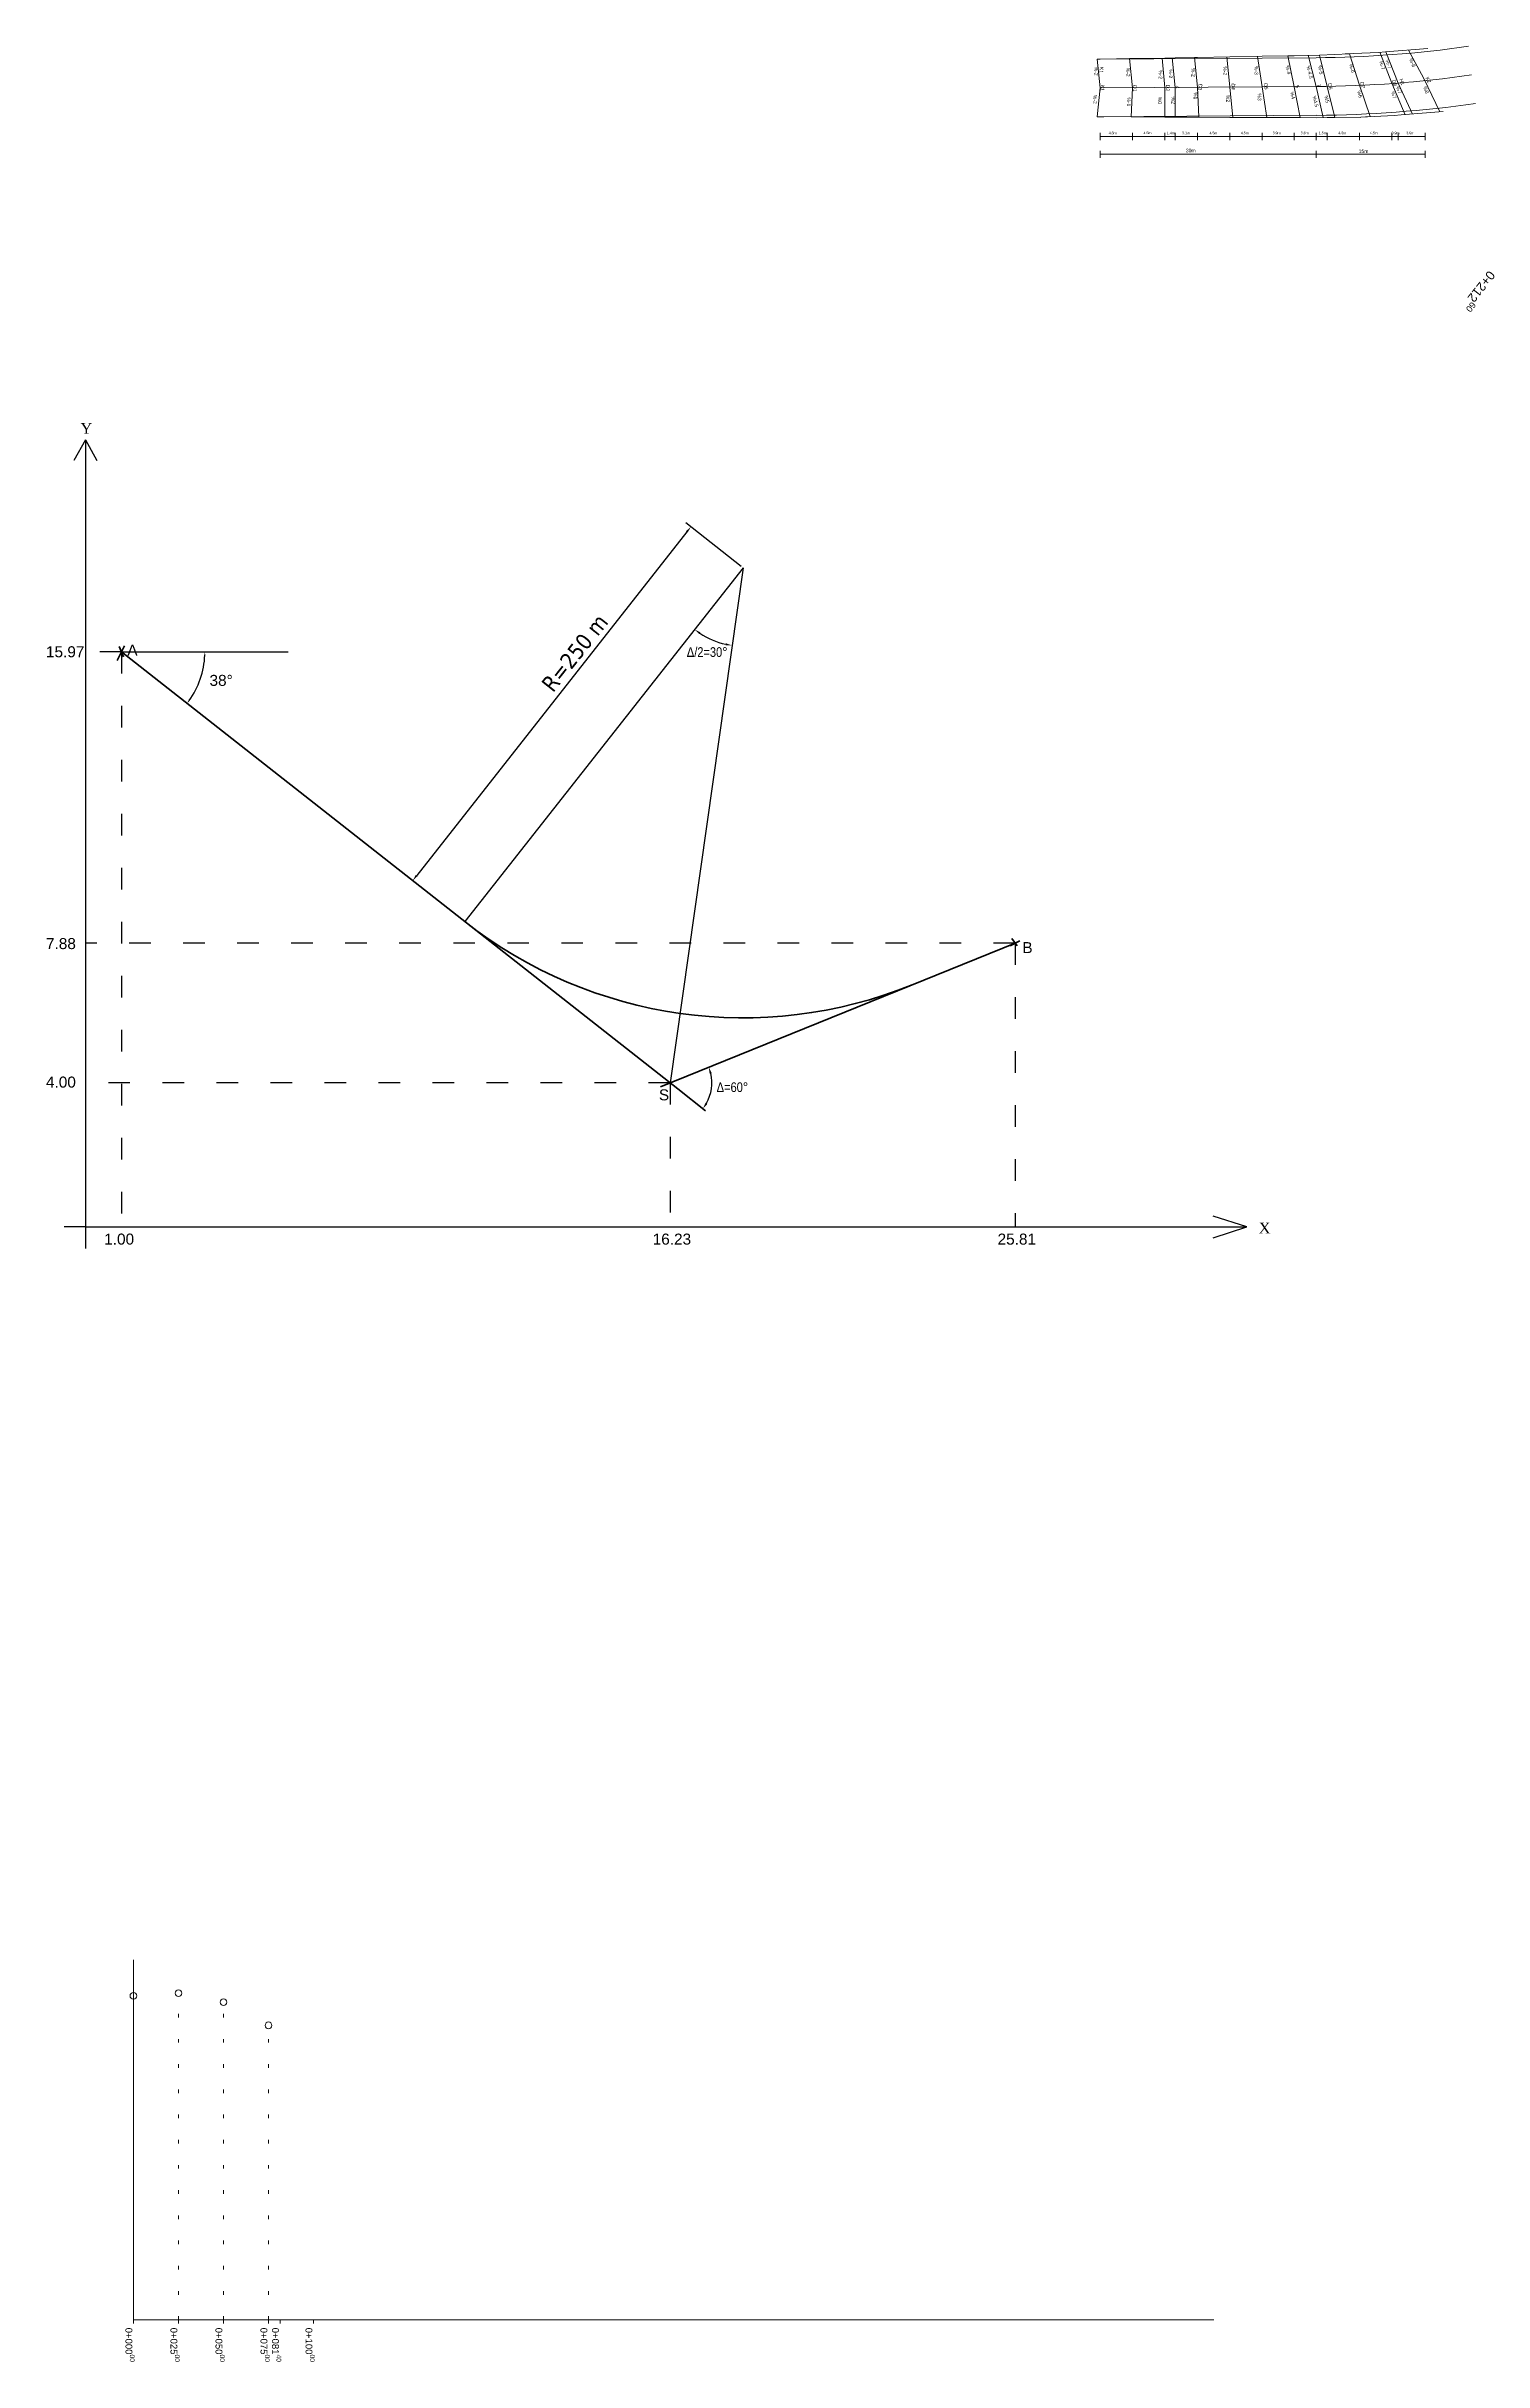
# Model space of a CAD drawing. Header units: millimetres. Extents: x 19067981 to 38137102, y 2652003 to 2652615.
# Drawn here: x 19068162.8 to 19068202.7, y 2652337.7 to 2652402 of the extents above; entities that cross this region are included whole.
import ezdxf

# ---------------------------------------------------------------- set-up
doc = ezdxf.new("R2010")
doc.units = ezdxf.units.MM
for name, pattern in [('ACAD_ISO03W100', [30, 12, -18]), ('ACAD_ISO07W100', [3, 0, -3]), ('DASHEDX2', [38.1, 25.4, -12.7])]:
    doc.linetypes.add(name, pattern=pattern)
for name, color, linetype in [('dever', 130, 'Continuous'), ('en kesitler', 7, 'Continuous'), ('kurp', 94, 'Continuous')]:
    doc.layers.add(name, color=color, linetype=linetype)
for name, color, linetype, lineweight in [('Layer1', 7, 'Continuous', 50), ('Y.K ölçüler', 112, 'Continuous', 9), ('YOL', 1, 'Continuous', 30)]:
    doc.layers.add(name, color=color, linetype=linetype, lineweight=lineweight)
doc.styles.get("Standard").update_dxf_attribs({"font": 'arial.ttf'})
doc.styles.add('style1', font='tahoma.ttf', dxfattribs={"height": 0.2})

msp = doc.modelspace()

# ---------------------------------------------------------------- linework, layer by layer
for p, q in [((19068163.884, 2652391.106), (19068163.557, 2652390.535)), ((19068163.884, 2652391.106), (19068163.884, 2652369.248)), ((19068163.884, 2652391.106), (19068164.196, 2652390.535)), ((19068180.578, 2652388.551), (19068173.076, 2652379.006)), ((19068182.089, 2652387.592), (19068180.548, 2652388.804)), ((19068164.88, 2652385.219), (19068169.51, 2652385.219)), ((19068163.884, 2652369.248), (19068196.13, 2652369.248)), ((19068196.13, 2652369.248), (19068195.19, 2652369.548)), ((19068195.19, 2652368.948), (19068196.13, 2652369.248))]:
    msp.add_line(p, q)
at = {"color": 1}
for q in [(19068174.414, 2652377.726), (19068180.116, 2652373.245)]:
    msp.add_line((19068182.139, 2652387.554), q, dxfattribs=at)
at = {"linetype": 'ACAD_ISO03W100', "ltscale": 0.05}
for p, q in [((19068164.88, 2652385.219), (19068163.884, 2652385.219)), ((19068164.88, 2652385.219), (19068164.88, 2652369.248)), ((19068189.694, 2652377.129), (19068163.884, 2652377.129)), ((19068189.694, 2652377.129), (19068189.694, 2652369.248)), ((19068180.116, 2652373.245), (19068163.884, 2652373.245)), ((19068180.116, 2652373.245), (19068180.116, 2652369.248))]:
    msp.add_line(p, q, dxfattribs=at)
at = {"color": 2, "lineweight": 35}
msp.add_line((19068181.096, 2652372.475), (19068180.326, 2652373.08), dxfattribs=at)
at = {"linetype": 'ACAD_ISO03W100'}
for p, q in [((19068163.484, 2652369.248), (19068163.284, 2652369.248)), ((19068163.884, 2652369.248), (19068163.484, 2652369.248)), ((19068163.884, 2652369.248), (19068163.884, 2652368.848)), ((19068163.884, 2652368.848), (19068163.884, 2652368.648))]:
    msp.add_line(p, q, dxfattribs=at)
at = {"color": 2, "lineweight": 35}
for points in [[(19068164.88, 2652385.219), (19068180.326, 2652373.08)], [(19068189.694, 2652377.129), (19068179.842, 2652373.133)]]:
    msp.add_lwpolyline(points, dxfattribs=at)
for centre, radius, start, end in [((19068182.139, 2652387.554), 2.18, 236.56677, 257.22353), ((19068164.887, 2652385.219), 2.308, 324.0703, 357.76567), ((19068180.116, 2652373.245), 1.155, 330.7761, 13.13552)]:
    msp.add_arc(centre, radius, start, end)
for points in [[(19068180.555, 2652388.57), (19068180.602, 2652388.533), (19068180.689, 2652388.693)], [(19068180.92, 2652385.71), (19068180.955, 2652385.759), (19068180.792, 2652385.84)], [(19068167.178, 2652385.129), (19068167.208, 2652385.129), (19068167.195, 2652385.219)], [(19068181.662, 2652385.457), (19068181.651, 2652385.398), (19068181.834, 2652385.395)], [(19068173.053, 2652379.025), (19068173.1, 2652378.988), (19068172.965, 2652378.865)], [(19068181.212, 2652373.498), (19068181.269, 2652373.516), (19068181.186, 2652373.679)], [(19068181.149, 2652372.664), (19068181.099, 2652372.698), (19068181.024, 2652372.531)]]:
    msp.add_solid(points)
at = {"linetype": 'ACAD_ISO03W100', "ltscale": 0.05}
msp.add_solid([(19068166.768, 2652383.856), (19068166.744, 2652383.874), (19068166.702, 2652383.793)], dxfattribs=at)
at = {"layer": 'dever', "color": 1, "lineweight": 0, "ltscale": 0.2}
for q in [(19068165.212, 2652348.891), (19068195.212, 2652338.891)]:
    msp.add_line((19068165.212, 2652338.891), q, dxfattribs=at)
at = {"layer": 'dever', "color": 2, "linetype": 'ACAD_ISO07W100', "lineweight": 0, "ltscale": 0.2}
for p, q in [((19068166.462, 2652338.891), (19068166.462, 2652347.964)), ((19068167.712, 2652338.891), (19068167.712, 2652347.716)), ((19068168.962, 2652338.891), (19068168.962, 2652347.071))]:
    msp.add_line(p, q, dxfattribs=at)
at = {"layer": 'dever', "color": 2, "lineweight": 0, "ltscale": 0.2}
for p, q in [((19068165.212, 2652338.891), (19068165.212, 2652338.791)), ((19068166.462, 2652338.891), (19068166.462, 2652338.791)), ((19068167.712, 2652338.891), (19068167.712, 2652338.791)), ((19068168.962, 2652338.891), (19068168.962, 2652338.791)), ((19068169.282, 2652338.891), (19068169.282, 2652338.791)), ((19068170.212, 2652338.891), (19068170.212, 2652338.791))]:
    msp.add_line(p, q, dxfattribs=at)
for centre in [(19068165.212, 2652347.891), (19068166.462, 2652347.964), (19068167.712, 2652347.716), (19068168.962, 2652347.071)]:
    msp.add_circle(centre, 0.094, dxfattribs=at)
at = {"layer": 'en kesitler', "color": 1, "lineweight": 0}
for p, q in [((19068199.979, 2652401.882), (19068201.148, 2652401.976)), ((19068192.054, 2652401.68), (19068191.974, 2652401.68)), ((19068192.054, 2652401.68), (19068192.954, 2652401.696)), ((19068192.954, 2652401.696), (19068193.854, 2652401.712)), ((19068193.854, 2652401.712), (19068194.137, 2652401.718)), ((19068194.137, 2652401.718), (19068194.754, 2652401.728)), ((19068194.754, 2652401.728), (19068195.654, 2652401.744)), ((19068195.654, 2652401.744), (19068196.554, 2652401.76)), ((19068196.554, 2652401.76), (19068197.437, 2652401.774)), ((19068197.266, 2652401.771), (19068197.832, 2652401.784)), ((19068197.832, 2652401.784), (19068198.146, 2652401.787)), ((19068198.146, 2652401.787), (19068198.977, 2652401.831)), ((19068198.857, 2652401.825), (19068199.785, 2652401.869)), ((19068198.977, 2652401.831), (19068199.254, 2652400.956)), ((19068199.785, 2652401.869), (19068199.979, 2652401.882)), ((19068199.819, 2652401.875), (19068200.152, 2652401.009)), ((19068199.985, 2652401.884), (19068200.332, 2652401.016)), ((19068199.553, 2652400.085), (19068199.254, 2652400.956)), ((19068200.527, 2652400.138), (19068200.152, 2652401.009)), ((19068200.722, 2652400.155), (19068200.332, 2652401.016)), ((19068201.488, 2652400.216), (19068201.044, 2652401.142)), ((19068192.059, 2652400.08), (19068191.974, 2652400.08)), ((19068192.954, 2652400.076), (19068193.854, 2652400.072)), ((19068194.137, 2652400.07), (19068194.754, 2652400.068)), ((19068194.754, 2652400.068), (19068195.654, 2652400.064)), ((19068195.654, 2652400.064), (19068196.554, 2652400.06)), ((19068196.554, 2652400.06), (19068197.437, 2652400.058)), ((19068197.437, 2652400.058), (19068198.054, 2652400.054)), ((19068198.054, 2652400.054), (19068198.354, 2652400.057)), ((19068198.354, 2652400.057), (19068199.289, 2652400.073)), ((19068198.354, 2652400.057), (19068198.571, 2652400.06)), ((19068199.289, 2652400.073), (19068200.217, 2652400.116)), ((19068199.289, 2652400.073), (19068199.553, 2652400.085)), ((19068200.217, 2652400.116), (19068200.411, 2652400.13)), ((19068200.411, 2652400.13), (19068201.581, 2652400.223))]:
    msp.add_line(p, q, dxfattribs=at)
at = {"layer": 'en kesitler', "lineweight": 0}
for p, q in [((19068200.617, 2652401.933), (19068201.044, 2652401.142)), ((19068192.054, 2652401.68), (19068191.974, 2652401.68)), ((19068191.974, 2652401.68), (19068192.054, 2652400.88)), ((19068192.954, 2652401.696), (19068192.873, 2652401.696)), ((19068192.873, 2652401.695), (19068192.954, 2652400.886)), ((19068193.772, 2652401.71), (19068193.854, 2652400.892)), ((19068194.055, 2652401.716), (19068194.137, 2652400.894)), ((19068194.754, 2652401.728), (19068194.671, 2652401.727)), ((19068194.671, 2652401.727), (19068194.754, 2652400.898)), ((19068191.974, 2652400.08), (19068192.054, 2652400.88)), ((19068192.954, 2652400.886), (19068192.913, 2652400.076)), ((19068194.795, 2652400.068), (19068194.754, 2652400.898)), ((19068192.954, 2652400.076), (19068192.913, 2652400.076)), ((19068194.754, 2652400.068), (19068194.795, 2652400.068)), ((19068199.294, 2652400.049), (19068199.294, 2652400.047))]:
    msp.add_line(p, q, dxfattribs=at)
at = {"layer": 'en kesitler', "color": 0, "lineweight": 0}
for p, q in [((19068195.57, 2652401.742), (19068195.654, 2652400.904)), ((19068196.426, 2652401.758), (19068196.554, 2652400.91)), ((19068197.266, 2652401.771), (19068197.437, 2652400.916)), ((19068197.83, 2652401.79), (19068198.054, 2652400.92)), ((19068198.144, 2652401.792), (19068198.354, 2652400.923)), ((19068195.738, 2652400.063), (19068195.654, 2652400.906)), ((19068196.681, 2652400.059), (19068196.554, 2652400.91)), ((19068197.609, 2652400.057), (19068197.437, 2652400.916)), ((19068198.249, 2652400.056), (19068198.054, 2652400.92)), ((19068198.571, 2652400.06), (19068198.354, 2652400.923)), ((19068193.854, 2652400.072), (19068194.137, 2652400.07)), ((19068195.654, 2652400.064), (19068195.738, 2652400.063)), ((19068196.554, 2652400.06), (19068196.681, 2652400.059)), ((19068197.437, 2652400.058), (19068197.609, 2652400.057))]:
    msp.add_line(p, q, dxfattribs=at)
at = {"layer": 'en kesitler', "color": 6, "lineweight": 0}
for p, q in [((19068198.054, 2652401.72), (19068198.054, 2652401.72)), ((19068198.054, 2652401.72), (19068198.054, 2652401.72)), ((19068193.854, 2652400.892), (19068193.854, 2652400.072)), ((19068194.137, 2652400.894), (19068194.137, 2652400.07)), ((19068192.954, 2652400.086), (19068192.954, 2652400.076)), ((19068193.854, 2652400.092), (19068193.854, 2652400.072)), ((19068194.137, 2652400.094), (19068194.137, 2652400.07)), ((19068192.054, 2652399.534), (19068192.054, 2652399.634)), ((19068192.054, 2652399.534), (19068201.08, 2652399.534)), ((19068192.054, 2652399.534), (19068192.054, 2652399.434)), ((19068192.954, 2652399.534), (19068192.954, 2652399.634)), ((19068192.954, 2652399.534), (19068192.954, 2652399.434)), ((19068193.854, 2652399.534), (19068193.854, 2652399.634)), ((19068193.854, 2652399.534), (19068193.854, 2652399.434)), ((19068194.137, 2652399.534), (19068194.137, 2652399.634)), ((19068194.137, 2652399.534), (19068194.137, 2652399.434)), ((19068194.754, 2652399.534), (19068194.754, 2652399.634)), ((19068194.754, 2652399.534), (19068194.754, 2652399.434)), ((19068195.654, 2652399.534), (19068195.654, 2652399.634)), ((19068195.654, 2652399.534), (19068195.654, 2652399.434)), ((19068196.554, 2652399.534), (19068196.554, 2652399.634)), ((19068196.554, 2652399.534), (19068196.554, 2652399.434)), ((19068197.437, 2652399.534), (19068197.437, 2652399.634)), ((19068197.437, 2652399.534), (19068197.437, 2652399.434)), ((19068198.054, 2652399.534), (19068198.054, 2652399.634)), ((19068198.054, 2652399.534), (19068198.054, 2652399.434)), ((19068198.354, 2652399.534), (19068198.354, 2652399.634)), ((19068198.354, 2652399.534), (19068198.354, 2652399.434)), ((19068199.254, 2652399.534), (19068199.254, 2652399.634)), ((19068199.254, 2652399.534), (19068199.254, 2652399.434)), ((19068200.152, 2652399.534), (19068200.152, 2652399.634)), ((19068200.152, 2652399.534), (19068200.152, 2652399.434)), ((19068200.332, 2652399.534), (19068200.332, 2652399.634)), ((19068200.332, 2652399.534), (19068200.332, 2652399.434)), ((19068201.08, 2652399.534), (19068201.08, 2652399.634)), ((19068201.08, 2652399.534), (19068201.08, 2652399.434)), ((19068192.054, 2652399.038), (19068192.054, 2652399.138)), ((19068192.054, 2652399.038), (19068201.08, 2652399.038)), ((19068192.054, 2652399.038), (19068192.054, 2652398.938)), ((19068198.054, 2652399.038), (19068198.054, 2652399.138)), ((19068198.054, 2652399.038), (19068198.054, 2652398.938)), ((19068201.08, 2652399.038), (19068201.08, 2652399.138)), ((19068201.08, 2652399.038), (19068201.08, 2652398.938))]:
    msp.add_line(p, q, dxfattribs=at)
at = {"layer": 'en kesitler', "color": 1, "linetype": 'ACAD_ISO07W100', "lineweight": 0}
for p, q in [((19068192.059, 2652400.08), (19068192.954, 2652400.076)), ((19068193.854, 2652400.072), (19068194.137, 2652400.07)), ((19068200.411, 2652400.133), (19068201.582, 2652400.221))]:
    msp.add_line(p, q, dxfattribs=at)
at = {"layer": 'kurp', "lineweight": 35}
msp.add_arc((19068182.139, 2652387.554), 12.5, 231.8345, 292.06749, dxfattribs=at)
at = {"layer": 'Layer1'}
for p, q in [((19068164.965, 2652385.384), (19068164.756, 2652384.979)), ((19068164.817, 2652385.367), (19068164.939, 2652385.079)), ((19068189.553, 2652377.055), (19068189.822, 2652377.197)), ((19068189.601, 2652377.256), (19068189.748, 2652377.054))]:
    msp.add_line(p, q, dxfattribs=at)
at = {"layer": 'YOL', "color": 5, "linetype": 'DASHEDX2', "lineweight": 0}
for p, q in [((19068192.049, 2652401.68), (19068198.049, 2652401.72)), ((19068192.054, 2652400.88), (19068198.054, 2652400.92)), ((19068192.059, 2652400.08), (19068198.059, 2652400.12))]:
    msp.add_line(p, q, dxfattribs=at)
for radius, end in [(31.2, 278.18577), (32, 278.12813), (32.8, 278.12813)]:
    msp.add_arc((19068197.842, 2652432.919), radius, 270.37958, end, dxfattribs=at)

# ---------------------------------------------------------------- texts
at = {"char_height": 0.3, "attachment_point": 1}
for s, insert, width in [('{\\fTimes New Roman|b0|i0|c162|p18;Y}', (19068163.741, 2652391.575), 9.06462), ('{\\fTimes New Roman|b0|i0|c162|p18;X}', (19068196.456, 2652369.365), 13.05812)]:
    msp.add_mtext(s, dxfattribs=dict(at, insert=insert, width=width))
at = {"attachment_point": 1}
for s, insert, char_height in [('15.97', (19068162.783, 2652385.374), 0.3054), ('A', (19068165.042, 2652385.419), 0.305), ('{\\fArial Narrow|b0|i0|c162|p34;\\H0.875x;Δ/2=30°}', (19068180.576, 2652385.346), 0.30537), ('\\A1;38°', (19068167.324, 2652384.579), 0.3054), ('7.88', (19068162.783, 2652377.268), 0.3054), ('B', (19068189.895, 2652377.157), 0.305), ('4.00', (19068162.783, 2652373.422), 0.3054), ('S', (19068179.802, 2652373.067), 0.305), ('{\\fArial Narrow|b0|i0|c162|p34;\\H0.875x;Δ=60°}', (19068181.404, 2652373.261), 0.30537), ('1.00', (19068164.4, 2652369.061), 0.3054), ('16.23', (19068179.629, 2652369.061), 0.3054), ('25.81', (19068189.206, 2652369.061), 0.3054)]:
    msp.add_mtext(s, dxfattribs=dict(at, insert=insert, char_height=char_height))
at = {"layer": 'en kesitler', "color": 1, "lineweight": 0, "char_height": 0.1, "attachment_point": 1}
for s, insert, rotation in [('%-2', (19068191.995, 2652401.47), 270), ('%-2', (19068192.878, 2652401.443), 270), ('%-2', (19068193.78, 2652401.376), 270), ('%-2', (19068194.062, 2652401.398), 270), ('%-2', (19068194.69, 2652401.437), 270), ('%-2', (19068195.572, 2652401.478), 270), ('%-3', (19068196.442, 2652401.496), 270), ('%-4', (19068197.296, 2652401.514), 282.40954), ('%-4.5', (19068197.876, 2652401.509), 283.90977), ('%-5', (19068198.195, 2652401.514), 282.46993), ('%-6', (19068199.053, 2652401.558), 287.59565), ('%-7', (19068199.889, 2652401.644), 288.61869), ('%-7', (19068200.061, 2652401.678), 291.76702), ('%-8', (19068200.721, 2652401.716), 293.16849), ('%-2', (19068191.963, 2652400.689), 270), ('%-1', (19068192.899, 2652400.619), 270), ('%0', (19068193.762, 2652400.635), 270), ('%2', (19068194.134, 2652400.64), 270), ('%1', (19068194.754, 2652400.768), 270), ('%2', (19068195.651, 2652400.689), 270), ('%3', (19068196.528, 2652400.73), 270), ('%4', (19068197.425, 2652400.783), 281.81547), ('%4.5', (19068198.044, 2652400.673), 284.01917), ('%5', (19068198.372, 2652400.677), 285.01569), ('%6', (19068199.277, 2652400.818), 287.07108), ('%7', (19068200.22, 2652400.8), 288.39364), ('%7', (19068200.345, 2652400.937), 295.86364), ('%8', (19068201.112, 2652400.938), 291.8756)]:
    msp.add_mtext_dynamic_manual_height_columns(s, width=0.97277, gutter_width=0.91, heights=[0], dxfattribs=dict(at, insert=insert, rotation=rotation))
at = {"layer": 'en kesitler', "lineweight": 0, "char_height": 0.1, "attachment_point": 1}
for s, insert, rotation in [('K1', (19068192.146, 2652401.46), 266.57813), ('K1', (19068192.178, 2652400.964), 266.57813), ('D1', (19068193.079, 2652400.957), 266.57813), ('D2', (19068193.987, 2652400.969), 266.57813), ('4', (19068194.254, 2652400.942), 266.57813), ('D3', (19068194.89, 2652400.987), 266.57813), ('D4', (19068195.805, 2652401.004), 266.57813), ('D5', (19068196.696, 2652401.024), 278.21781), ('5', (19068197.567, 2652400.965), 284.43369), ('T', (19068198.164, 2652400.994), 277.45265), ('D6', (19068198.473, 2652401.023), 280.78265), ('D7', (19068199.365, 2652401.059), 284.78177), ('D8', (19068200.242, 2652401.119), 289.00563), ('H1', (19068200.455, 2652401.148), 289.00563), ('K2', (19068201.168, 2652401.201), 298.74133)]:
    msp.add_mtext_dynamic_manual_height_columns(s, width=0.14144, gutter_width=0.91, heights=[0], dxfattribs=dict(at, insert=insert, rotation=rotation))
at = {"layer": 'en kesitler', "color": 6, "lineweight": 0, "attachment_point": 1}
for s, insert, char_height in [('4.5m', (19068192.29, 2652399.666), 0.07), ('4.5m', (19068193.26, 2652399.668), 0.07), ('1.4m', (19068193.905, 2652399.666), 0.07), ('3.1m', (19068194.328, 2652399.666), 0.07), ('4.5m', (19068195.091, 2652399.666), 0.07), ('{\\H0.7x;4.5\\H1x;m}', (19068195.96, 2652399.666), 0.1), ('3.9m', (19068196.844, 2652399.666), 0.07), ('3.6m', (19068197.622, 2652399.666), 0.07), ('1.5m', (19068198.123, 2652399.666), 0.07), ('4.5m', (19068198.667, 2652399.666), 0.07), ('4.5m', (19068199.545, 2652399.666), 0.07), ('0.9m', (19068200.147, 2652399.666), 0.07), ('3.6m', (19068200.552, 2652399.666), 0.07), ('30m', (19068194.433, 2652399.192), 0.1), ('15m', (19068199.231, 2652399.173), 0.1)]:
    msp.add_mtext_dynamic_manual_height_columns(s, width=1.10218, gutter_width=0.91, heights=[0], dxfattribs=dict(at, insert=insert, char_height=char_height))
at = {"layer": 'kurp', "color": 0, "lineweight": 0, "ltscale": 0.2, "attachment_point": 5}
for s, insert, char_height, rotation in [('\\A1;0+212{\\H0.7x;\\S60^ ;}', (19068202.588, 2652395.231), 0.25, 231.83597), ('\\A1;0+000{\\H0.7x;\\S00^ ;}', (19068165.116, 2652338.198), 0.19, 270.14199), ('\\A1;0+025{\\H0.7x;\\S00^ ;}', (19068166.366, 2652338.198), 0.19, 270.14199), ('\\A1;0+050{\\H0.7x;\\S00^ ;}', (19068167.616, 2652338.198), 0.19, 270.14199), ('\\A1;0+075{\\H0.7x;\\S00^ ;}', (19068168.866, 2652338.198), 0.19, 270.14199), ('\\A1;0+081{\\H0.7x;\\S40^ ;}', (19068169.186, 2652338.198), 0.19, 270.14199), ('\\A1;0+100{\\H0.7x;\\S00^ ;}', (19068170.116, 2652338.198), 0.19, 270.14199)]:
    msp.add_mtext(s, dxfattribs=dict(at, insert=insert, char_height=char_height, rotation=rotation))
at = {"layer": 'Y.K ölçüler', "insert": (19068176.508, 2652384.345), "char_height": 0.45, "attachment_point": 1, "rotation": 51.62192, "style": 'style1'}
msp.add_mtext('R=250 m', dxfattribs=at)

doc.saveas('drawing.dxf')
